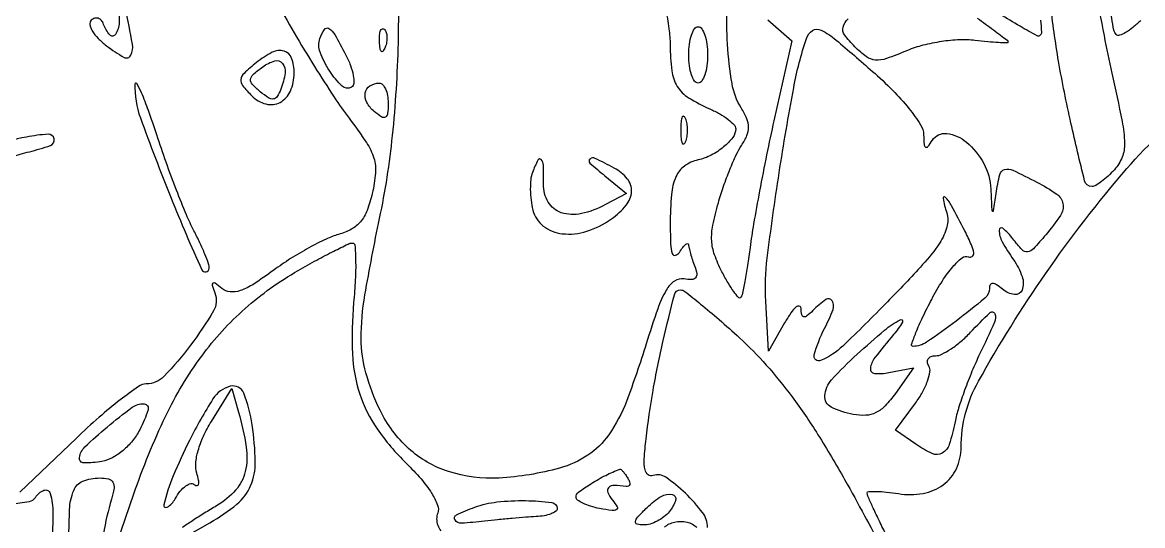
# Model space of a CAD drawing. Extents: x 4 to 800, y 0 to 528.
# Drawn here: x 180.1 to 299.3, y 150.9 to 204.5 of the extents above; entities that cross this region are included whole.
import ezdxf

# ---------------------------------------------------------------- set-up
doc = ezdxf.new("R2010")
doc.units = 0

msp = doc.modelspace()

# ---------------------------------------------------------------- linework, layer by layer
for points in [[(248.529739, 205.987829, -0.014714), (248.89655, 203.775687, -0.032664), (249.015313, 202.071861, 0.030412), (249.194887, 199.316979, 0.107844), (249.783259, 197.657653, 0.11441), (250.988051, 196.448135, 0.036407), (253.25, 195.251084, -0.025573), (254.303038, 194.72266, -0.034412), (255.192187, 194.133709, -0.036765), (255.828369, 193.567443, -0.194909), (256, 193.143884, -0.164006), (255.691336, 192.228177, -0.057425), (254.716577, 191.21273, -0.053582), (253.394438, 190.338826, -0.064732), (251.99657, 189.83219, 0.103208), (250.546804, 189.177597, 0.133645), (249.638489, 188.043456, 0.081616), (249.162934, 186.155006, 0.020959), (249.030626, 183, 0.009659), (249.071648, 180.876684, 0.068582), (249.251146, 179.864926, 0.400857), (249.575695, 179.689403, 0.184642), (250, 180, -0.019566), (250.374342, 180.532352, -0.0544), (250.689119, 180.863088, -0.18096), (250.883172, 180.932469, -0.403249), (250.984687, 180.831787, 0.050907), (251.029975, 180.470314, 0.01167), (251.182261, 179.873176, 0.011948), (251.391274, 179.190088, 0.011394), (251.635775, 178.506771, -0.049397), (251.847564, 177.734599, -0.22394), (251.725623, 177.296776, -0.216602), (251.305664, 177.103186, -0.046376), (250.485864, 177.174984, 0.203633), (249.485854, 176.949542, 0.105708), (248.610608, 175.984527, 0.047554), (247.69797, 173.999733, 0.009258), (246.466946, 170.252819, -0.016236), (244.367399, 164.150853, -0.061401), (242.482814, 160.587704, -0.094646), (240.265078, 158.42467, -0.078485), (237.259456, 157.055192, -0.054006), (230.815701, 155.995609, -0.091836), (225.415913, 156.691061, -0.106961), (221.183281, 159.139054, -0.095914), (218.142789, 163.205036, -0.04441), (216.640961, 167.169971, -0.067804), (216.135965, 170.808363, -0.043621), (216.532674, 175.482342, -0.009039), (218.091551, 183.590704, 0.026506), (219.471679, 192.422335, 0.019669), (220.090514, 202.281341, 0.019879), (219.931517, 211.97642, 0.030755)], [(294.269589, 208.192102, 0.003961), (295.205912, 203.051321, 0.008125), (296.036764, 199.041906, -0.005099), (297.127188, 193.935589, -0.04337), (297.392432, 191.608686, -0.100068), (297.132748, 190.119618, -0.09111), (296.311678, 188.791906, -0.021598), (295.634726, 188.105898, -0.026208), (294.941708, 187.526372, -0.02629), (294.320672, 187.109226, -0.135548), (293.925166, 187, -0.344698), (293.133207, 187.619592, -0.005086), (291.677631, 193.757351, -0.013031), (290.369969, 200.322242, -0.016099), (289.50972, 206.5, 0.010342)], [(207.033871, 206.798541, 0.007529), (208.988294, 203.363894, 0.006247), (211.168224, 199.767212, 0.006314), (213.248777, 196.521341, 0.016895), (214.83668, 194.280204, -0.015544), (216.690228, 191.679066, -0.072193), (217.480163, 190.018004, -0.095143), (217.655607, 188.43029, -0.03816), (217.314796, 186.262564, -0.03359), (216.75799, 184.458614, -0.08064), (216.05589, 183.253331, -0.094963), (215.088367, 182.449841, -0.060664), (213.728058, 181.902562, 0.044833), (212.396176, 181.41498, 0.015645), (210.576137, 180.486279, 0.015393), (208.62611, 179.333497, 0.017356), (206.829166, 178.105755, -0.014989), (204.690155, 176.629402, -0.058951), (203.254573, 175.924606, -0.108725), (202.189353, 175.793983, -0.15066), (201.306332, 176.160731, 0.013478), (200.602175, 176.713769, 0.310052), (200.359309, 176.722882, 0.340861), (200.279947, 176.505453, 0.014843), (200.564749, 175.691863, -0.228916), (200.402965, 173.762772, -0.028063), (197.980343, 170.143411, -0.028723), (195.156249, 166.81357, -0.205305), (193.258398, 166, 0.154277), (192.429032, 165.737857, 0.011454), (190.493151, 164.310937, 0.015041), (188.233137, 162.45259, 0.010822), (185.8204, 160.25), (179.789274, 154.5)], [(259.426194, 204.75), (261.963915, 202.5), (260.067047, 194, 0.004507), (259.293607, 190.380989, 0.003796), (258.538289, 186.535379, 0.00383), (257.902414, 183.014804, 0.010591), (257.526451, 180.524695, -0.005896), (257.253124, 178.5916, -0.008705), (256.963828, 176.902896, -0.00471), (256.683053, 175.492404, -0.145893), (256.515098, 175.181765, -0.436349), (256.291772, 175.190141, -0.021528), (255.782944, 175.835879, -0.023457), (255.182196, 176.75801, -0.013315), (254.5389, 177.924776, -0.033438), (253.745733, 179.747711, -0.072782), (253.445982, 181.239926, -0.063181), (253.566701, 182.884705, -0.020276), (254.149875, 185.267706, -0.013571), (254.708662, 187.026087, -0.012324), (255.378919, 188.809592, -0.012446), (256.057518, 190.375119, -0.038287), (256.621296, 191.381968, 0.045226), (257.191623, 192.434453, 0.104881), (257.36672, 193.310803, 0.09831), (257.175354, 194.218513, 0.036614), (256.574129, 195.381968, -0.095178), (255.606781, 197.949026, -0.028126), (255.125225, 202.141735, -0.021683), (255.065465, 206.190788, -0.405861)], [(288.449749, 204.699635, -0.009649), (288.543479, 203.424812, -0.211924), (288.413752, 203.083863, -0.334218), (288.074542, 203.034516, -0.005262), (286.265015, 204.049436, -0.01149), (284.132127, 205.341494, -0.007065)], [(299.113706, 204.669261, -0.025421), (298.28489, 203.920694, -0.040305), (297.497494, 203.378336, -0.048402), (296.849065, 203.084184, -0.286078), (296.501877, 203.16479, -0.151695), (296.249326, 203.644841, -0.003603), (295.800692, 206.167488, -0.0076)], [(281.717492, 204.90755, -0.00551), (283.436315, 203.65991, -0.001473), (284.911096, 202.557639, -0.235728), (285, 202.379545, -0.420398), (284.895792, 202.27751, -0.006368), (283.961356, 202.30911, -0.012681), (282.820053, 202.391312, -0.007519), (281.46419, 202.54422, 0.04382), (279.842249, 202.608734, 0.025147), (277.892914, 202.416867, 0.024931), (275.933008, 202.023153, 0.036937), (274.271466, 201.468959, -0.014992), (272.036261, 200.612797, -0.102354), (270.872527, 200.458503, -0.14145), (269.920174, 200.809616, -0.037804), (268.682471, 201.873084, -0.036232), (267.584099, 203.143319, -0.234523), (267.43707, 203.95216, -0.129831), (267.969535, 204.842218, -0.008907)], [(271.944994, 150.107821, -0.004711), (271.199792, 151.603181, -0.006798), (270.571342, 152.94051, -0.003825), (270.06684, 154.076151, -0.102964), (270, 154.397291, -0.397779), (270.15391, 154.560142, -0.018828), (270.977004, 154.575604, -0.022367), (272.050578, 154.507238, -0.013139), (273.32597, 154.334528, 0.084238), (275.937788, 154.353346, 0.11535), (278.091163, 155.276419, 0.125049), (279.496325, 156.988219, 0.110074), (280, 159.248396, -0.128377), (281.836826, 166.28451, -0.023778), (288.9859, 177.731597, -0.026538), (297.637452, 188.904955, -0.059245), (305.557839, 196.144357, 0.013673)], [(178.906112, 190.125105, -0.031098), (180.809577, 190.702265, 0.029271), (183.047192, 191.371832, 0.370027), (183.446867, 192.081828, 0.378748), (182.807959, 192.568131, 0.029468), (180.5, 192.260694, 0.028663), (176.689911, 191.293266, 0.004792)], [(190.118813, 149.032236), (191.936083, 154.314221, -0.028494), (195.304154, 162.546827, -0.047347), (199.155669, 168.973087, -0.053293), (203.77081, 174.016944, -0.05067), (209.422164, 178.068715, -0.0055), (211.419355, 179.185238, -0.007855), (213.217646, 180.128436, -0.004717), (214.743402, 180.880402, -0.109257), (215.212375, 180.990616, -0.398669), (215.472391, 180.75054, -0.01189), (215.541533, 179.134388, -0.01758), (215.508443, 177.089391, -0.010444), (215.332558, 174.658363, 0.034609), (215.201728, 169.190367, 0.067971), (215.983598, 164.91796, 0.073401), (217.827737, 161.226246, 0.046906), (220.93612, 157.562377, -0.021119), (222.502282, 155.898214, -0.037449), (223.623597, 154.385789, -0.045898), (224.269204, 153.119159, -0.188708), (224.274802, 152.273739, 0.096482), (224.163969, 151.643357, 0.080107), (224.284889, 150.971999, 0.078852), (224.613834, 150.363309, 0.088604)], [(253, 150.748478, 0.163603), (252.474062, 152.312814, 0.040072), (250.639678, 154.367683, 0.038463), (248.553005, 156.072551, 0.239466), (247.226799, 156.256831, -0.248255), (246.676965, 156.342554, -0.185572), (246.344154, 156.870466, -0.064755), (246.265934, 158.050434, -0.012907), (246.453976, 160.158933, -0.014956), (247.204607, 165.311257, -0.013296), (248.286655, 170.617241, -0.005416), (249.472393, 175.492256, -0.342908), (250.125689, 176, -0.167275), (250.583278, 175.842507, -0.00452), (252.268651, 174.501763, -0.008919), (254.229224, 172.854146, -0.005937), (256.419454, 170.899619, -0.026787), (259.254648, 168.015073, -0.021278), (262.003789, 164.620032, -0.018903), (264.754467, 160.602025, -0.012765), (267.596016, 155.828927, -0.003798), (269.716637, 151.982443, -0.006228), (271.446514, 148.690264, -0.001603)], [(196.077766, 148.985037), (200.03996, 151.242519, 0.043667), (202.898893, 153.220162, 0.118418), (204.366136, 155.180093, 0.107183), (204.862584, 157.715924, 0.032168), (204.528493, 161.658559, 0.05674), (203.626255, 165.020262, 0.376143), (202.203112, 165.753378, 0.193544), (200.357482, 164.418353, 0.023789), (197.858447, 159.99897, 0.018688), (196.133342, 156.234511, 0.03812), (195.123216, 153.146348, 0.674725), (195.48889, 152.883299, 0.125775), (196.337405, 153.781364, -0.040623), (196.882364, 154.598803, -0.069815), (197.473433, 155.163052, -0.105493), (198.013568, 155.399467, -0.245318), (198.426197, 155.281364, 0.197465), (198.672976, 155.185651, 0.359807), (198.826751, 155.31801, 0.092908), (198.819395, 155.779156, 0.023969), (198.635124, 156.50335, -0.097504), (198.526351, 157.558774, -0.045835), (198.777377, 158.91287, -0.039862), (199.340348, 160.433433, -0.030019), (200.186397, 162.00335), (202.351002, 165.5), (203.075821, 163, -0.032666), (203.893452, 159.289353, -0.095559), (203.791833, 156.682884, -0.124838), (202.770801, 154.711558, -0.077539), (200.75, 153.044598, 0.004991), (199.432415, 152.245898, 0.005344), (198.160938, 151.438746, 0.005083), (197.083222, 150.722638, 0.02494)], [(185, 147.833333, -0.009546), (185.091731, 152.637637, -0.086232), (185.528617, 154.685151, -0.204669), (186.500964, 155.656285, -0.095542), (188.283298, 156, -0.055044), (189.237525, 155.894632, -0.211702), (189.706147, 155.54776, -0.16967), (189.823078, 154.905976, -0.033648), (189.560703, 153.75, 0.060723), (188.290094, 146.310661, 0.03365)], [(178.767247, 153.228513, 0.0181), (180.814918, 153.502525, 0.215234), (181.462311, 153.939018, -0.163261), (182.368103, 154.69203, -0.440805), (183.032343, 154.36254, -0.073157), (183.315918, 152.257489, -0.011075), (183.169842, 148, 0.010009)], [(248.408024, 150.777729, -0.124639), (249.486199, 151.309969, -0.107945), (250.818845, 151.303968, -0.142411), (251.878145, 150.721855, 0.022628)]]:
    msp.add_lwpolyline(points, format="xyb")
for points in [[(190.339695, 206.75, -0.028122), (190.369039, 204.430365, -0.133595), (189.968812, 203.177471, -0.499034), (189.371982, 203.135485, -0.093334), (188.720238, 204.25, 0.087889), (188.483527, 204.665011, 0.141111), (188.148808, 204.89241, 0.155562), (187.76889, 204.895345, 0.113684), (187.401845, 204.681607, 0.25845), (187.255566, 204.226907, 0.086176), (187.515002, 203.55103, 0.059991), (188.125021, 202.762224, 0.036128), (189.01494, 201.980983, 0.032863), (190.895472, 200.742106, 0.429222), (191.614206, 200.959762, 0.161827), (191.787068, 202.143646, 0.008287), (191.035581, 206, 0.000573), (190.392094, 209.016404, 0.134977), (190.262553, 209.265438, 0.705725), (190.174075, 209.22737, 0.001062)], [(253, 201, -0.031626), (252.927234, 199.850749, -0.048861), (252.70625, 198.88125, -0.06271), (252.384262, 198.209557, -0.254951), (252, 198, -0.254951), (251.615738, 198.209557, -0.06271), (251.29375, 198.88125, -0.048861), (251.072766, 199.850749, -0.031626), (251, 201, -0.031626), (251.072766, 202.149251, -0.048861), (251.29375, 203.11875, -0.06271), (251.615738, 203.790443, -0.254951), (252, 204, -0.254951), (252.384262, 203.790443, -0.06271), (252.70625, 203.11875, -0.048861), (252.927234, 202.149251, -0.031626)], [(214.470653, 201.056751, -0.029662), (214.989088, 199.889388, -0.044707), (215.285034, 198.817058, -0.054665), (215.34466, 197.975145, -0.249679), (215.105717, 197.565337, -0.343251), (214.103903, 197.673677, -0.05651), (212.781079, 199.280136, -0.053284), (211.762917, 201.28699, -0.174985), (211.738666, 202.75, -0.065742), (212.215594, 203.709758, -0.403232), (212.70626, 203.815232, -0.125633), (213.323344, 203.17373, -0.009699)], [(218.683114, 201.8125, -0.054073), (218.461564, 201.395823, -0.470617), (218.279315, 201.37858, -0.168741), (218.137993, 201.670344, -0.018894), (218.078947, 202.416667, -0.028489), (218.089945, 203.112848, -0.077125), (218.200665, 203.592839, -0.208169), (218.385309, 203.77538, -0.296942), (218.604167, 203.729167, -0.126455), (218.797407, 203.402231, -0.060344), (218.876576, 202.916927, -0.05415), (218.839148, 202.359369, -0.051402)], [(270.558334, 199.25, -0.017881), (272.69517, 197.236464, -0.025156), (274.439525, 195.283503, -0.025824), (275.675456, 193.578023, -0.141304), (276.002694, 192.5, 0.013459), (276.044617, 191.475108, 0.240684), (276.209132, 191.200768, 0.385599), (276.457201, 191.245353, 0.023161), (276.92997, 191.920929, -0.293201), (278.474667, 192.6408, -0.14129), (280.557724, 191.722939, -0.09728), (282.408624, 189.439185, -0.110634), (283.149832, 186.726947, 0.000853), (283.254188, 184.559246, 0.208217), (283.339281, 184.387658, 0.584211), (283.434486, 184.423233, 0.001347), (283.716254, 186.25, -0.020999), (284.111153, 188.277782, -0.271681), (284.62382, 188.811925, -0.180874), (285.486305, 188.740587, -0.009212), (288.04966, 187.47432, -0.031896), (290.166877, 186.202257, -0.202238), (290.827032, 185.165289, -0.191615), (290.563377, 183.933262, -0.028314), (289.000666, 181.860784, -0.012218), (287.683449, 180.380345, -0.176785), (287.067156, 180.067843, -0.238957), (286.490039, 180.278366, -0.023449), (285.500666, 181.44113, 0.053651), (284.430564, 182.555102, 0.646224), (284.034911, 182.364395, 0.12041), (284.373924, 181.117416, 0.02648), (285.557933, 179.220752, -0.066892), (286.488574, 177.421873, -0.175096), (286.48451, 175.988639, -0.355435), (285.680775, 175.508749, -0.137857), (284.410972, 176.073886, 0.026605), (283.767476, 176.552524, 0.132374), (283.344162, 176.694269, 0.296405), (283.096261, 176.553507, 0.120089), (283, 176.158496, -0.223141), (282.510058, 175.115329, -0.010989), (279.452242, 172.689562, -0.013267), (276.319404, 170.442891, -0.150011), (274.876429, 170, -0.51256), (274.72607, 170.209061, -0.01342), (275.18672, 171.468579, -0.017461), (275.892307, 173.081483, -0.009693), (276.858564, 174.999416, -0.019797), (278.007286, 176.979638, -0.036594), (279.115211, 178.472678, -0.044667), (280.089034, 179.416898, -0.265763), (280.76179, 179.526277, 0.243137), (281.176034, 179.57567, 0.285222), (281.334659, 179.931437, 0.070363), (281.089556, 180.794291, 0.01329), (280.384614, 182.276861, 0.005751), (278.979127, 184.963892, 0.07271), (278.299861, 185.878898, 0.74218), (278.065948, 185.754157, 0.025578), (278.454948, 184.212861, -0.141825), (278.480161, 182.693763, -0.080656), (277.714586, 181.007303, -0.039212), (275.895742, 178.690096, -0.007167), (272.145383, 174.729986, -0.009273), (267.392948, 170.031273, -0.090763), (265.042467, 168.490846, -0.623613), (264.360681, 169.084122, -0.054241), (265.451944, 171.90707, 0.026799), (266.361581, 173.92412, 0.243236), (266.261548, 174.854319, 0.424458), (265.592727, 174.978542, 0.041578), (264.2, 173.8, -0.023885), (263.580424, 173.236951, -0.225935), (263.241659, 173.152083, -0.306991), (263.031329, 173.366344, -0.038223), (262.959962, 174.05, 0.34344), (262.769888, 174.280655, 0.240689), (262.429384, 174.192813, 0.06196), (261.871903, 173.559968, 0.02009), (261.209962, 172.5), (259.5, 169.5), (259.196211, 174.794105, -0.045731), (259.352818, 179.387841, -0.007017), (260.62531, 188.449678, -0.007728), (262.170042, 197.502862, -0.033939), (263.52277, 202.75, -0.17398), (264.180307, 203.589103, -0.261539), (265.086723, 203.634456, -0.059986), (266.681878, 202.586046, -0.004665)], [(204.982953, 200.18728, 0.017613), (203.66566, 199.041492, 0.171515), (203.329693, 198.396113, 0.207125), (203.508051, 197.747187, 0.027181), (204.484735, 196.658122, 0.13051), (205.990795, 195.78408, 0.191221), (207.495737, 195.952712, 0.169523), (208.602966, 197.152076, 0.102765), (209, 199.063428, 0.085524), (208.725365, 200.657283, 0.243851), (207.927214, 201.402574, 0.187582), (206.667896, 201.278689, 0.052985)], [(207.582497, 197.354387, -0.046094), (207.19644, 196.572294, -0.228177), (206.794867, 196.314065, -0.178427), (206.271665, 196.436757, -0.027318), (205.397867, 197.084763, -0.029774), (204.545427, 197.88249, -0.216616), (204.367089, 198.399148, -0.190903), (204.629533, 198.913846, -0.022659), (205.648163, 199.731998, -0.086456), (206.924421, 200.362553, -0.302296), (207.758409, 200.103914, -0.211902), (208.038519, 199.073104, -0.053579)], [(192.044741, 197.90655, 0.094589), (192.627974, 194.304994, 0.008586), (195.90386, 185.766291, 0.010267), (199.15988, 178.150975, 0.784878), (199.955804, 178.29966, 0.099466), (199.886921, 178.777841, 0.011281), (199.49589, 179.80452, 0.013294), (198.96509, 181.01565, 0.010445), (198.328077, 182.29966, -0.021338), (197.533002, 183.993978, -0.006544), (196.476551, 186.61615, -0.006536), (195.369666, 189.585299, -0.007114), (194.372818, 192.5, 0.006804), (193.491689, 195.08157, 0.016022), (192.747069, 196.975674, 0.033823), (192.242577, 197.958521, 0.74909)], [(219, 195.877555, -0.021696), (218.95125, 194.754609, -0.241254), (218.720171, 194.386223, -0.286403), (218.319179, 194.394552, -0.028529), (217.51101, 194.990862, -0.097855), (216.727641, 195.953697, -0.168579), (216.570968, 196.963819, -0.207864), (217.070573, 197.709942, -0.143695), (218.059017, 198, -0.210101), (218.418824, 197.841826, -0.081462), (218.723586, 197.376532, -0.062031), (218.930969, 196.69012, -0.042401)], [(250.157895, 193, 0.017491), (250.189089, 192.10856, 0.078554), (250.306058, 191.601562, 0.447206), (250.474999, 191.540618, 0.174857), (250.662281, 191.75, 0.057986), (250.818615, 192.320008, 0.037979), (250.87034, 193, 0.037979), (250.818615, 193.679992, 0.057986), (250.662281, 194.25, 0.174857), (250.474999, 194.459382, 0.447206), (250.306058, 194.398438, 0.078554), (250.189089, 193.89144, 0.017491)], [(234.360768, 188.497764, 0.066995), (234.182805, 187.746567, 0.027866), (234.137794, 186.703092, 0.026957), (234.213645, 185.564313, 0.031384), (234.411205, 184.497764, 0.16808), (235.521085, 182.799843, 0.137555), (237.54199, 181.979975, 0.106678), (240.137119, 182.241775, 0.074618), (242.777494, 183.556704, 0.068003), (244.339457, 185.00254, 0.160083), (244.908088, 186.465476, 0.187769), (244.462091, 187.820538, 0.097865), (243.065741, 188.964816, 0.010278), (241.042867, 189.994508, 0.295289), (240.489613, 189.925565, 0.456345), (240.482625, 189.497564, 0.012558), (242.079268, 188.136896), (244.380103, 186.273793), (242.138467, 185.074105, -0.067376), (239.570509, 184.116748, -0.13603), (237.43048, 184.219767, -0.18234), (236.044242, 185.338976, -0.137149), (235.539421, 187.25, 0.01), (235.527916, 189.280947, 0.184879), (235.28699, 189.864917, 0.521988), (234.937569, 189.812717, 0.023487)], [(281.966933, 169.167694, 0.014084), (281.149579, 167.34676, 0.011056), (280.363689, 165.330335, 0.011212), (279.716042, 163.421494, 0.026827), (279.344665, 161.973324, -0.027644), (278.725978, 159.57706, -0.188313), (277.971975, 158.645054, -0.241322), (276.909578, 158.597502, -0.04557), (275.170864, 159.592876), (273.015793, 161.102346), (275.125668, 163.956105, 0.031447), (275.88369, 165.128981, 0.040712), (276.416961, 166.293249, 0.045792), (276.679203, 167.292652, 0.181626), (276.558755, 167.904932, -0.104414), (276.408559, 168.322216, -0.179725), (276.487529, 168.678324, -0.164881), (276.788981, 168.917197, -0.086029), (277.266669, 169, 0.116812), (277.95435, 169.162882, 0.031172), (278.933437, 169.733217, 0.029836), (279.996866, 170.540707, 0.026884), (280.996296, 171.496057, -0.012486), (283.050273, 173.575826, -0.52778), (283.56792, 173.468423, -0.207617), (283.554901, 172.567435, -0.006552)], [(272.807092, 171.25, 0.012239), (270.809183, 168.804962, 0.135736), (270.333147, 167.649502, 0.429386), (270.772567, 167.117288, 0.064674), (272.315897, 167.209557), (274.929044, 167.709092), (272.991499, 164.988061, -0.035422), (271.918083, 163.686395, -0.087107), (270.924877, 162.952119, -0.101968), (269.842546, 162.664648, -0.061392), (268.512199, 162.752917, -0.067684), (266.16703, 163.540624, -0.302895), (265.47845, 164.733914, -0.169863), (266.202117, 166.439048, -0.024314), (268.928249, 169.159192, -0.008479), (271.846157, 171.711811, -0.051893), (273.497578, 172.836945, -0.751379), (273.743303, 172.586763, -0.049345)], [(192.56408, 161.123918, -0.051131), (191.791186, 159.942742, -0.048412), (190.781745, 158.918958, -0.050901), (189.655904, 158.158621, -0.075994), (188.5384, 157.76259, -0.050965), (186.624253, 157.595559, -0.453331), (186.140254, 158.164672, -0.166663), (186.727789, 159.302152, -0.016057), (189.076725, 161.411106, -0.016103), (191.747169, 163.515082, -0.181264), (193.023205, 163.877136, -0.484212), (193.448307, 163.237755, -0.040554)], [(244.515313, 155.975223, -0.051817), (244.700587, 155.59171, -0.140879), (244.720467, 155.293539, -0.239867), (244.583307, 155.125368, -0.148011), (244.32433, 155.093644, 0.037294), (243.081706, 155.215117, 0.206544), (242.473191, 154.96891, 0.309662), (242.379594, 154.449763, 0.067729), (242.8863, 153.637, -0.038957), (243.375188, 152.944683, -0.404506), (243.302333, 152.636021, -0.178976), (242.838339, 152.534195, -0.012679), (241.508745, 152.753577, -0.026433), (240.547782, 152.990511, -0.038736), (239.736944, 153.306895, -0.044006), (239.160132, 153.650628, -0.240859), (239, 153.963763, -0.238164), (239.259917, 154.478479, -0.017842), (240.59405, 155.39098, -0.024437), (242.165358, 156.280953, -0.031486), (243.690983, 156.93232, -0.286988), (243.796951, 156.908803, -0.020616), (244.01191, 156.679091, -0.023949), (244.258765, 156.363062, -0.015416)], [(248.926114, 152.410972, -0.05667), (248.363495, 151.87101, -0.043436), (247.64304, 151.414473, -0.044528), (246.882584, 151.102772, -0.075142), (246.20259, 151, -0.061137), (245.495602, 151.086771, -0.400262), (245.321446, 151.361439, -0.139876), (245.572201, 151.849839, -0.01176), (246.575035, 152.872122, -0.054277), (248.064341, 154.035238, -0.189281), (249.242488, 154.250174, -0.449642), (249.601929, 153.639508, -0.095189)], [(236.998604, 152.75, -0.2468), (236.843647, 152.453853, -0.059774), (236.338652, 152.187476, -0.047633), (235.611752, 151.98568, -0.0315), (234.75, 151.888217, 0.006793), (233.659842, 151.819198, 0.002915), (232.20625, 151.698797, 0.002883), (230.658943, 151.55255, 0.0038), (229.25, 151.400354, -0.015133), (226.809466, 151.192552, -0.26278), (226.119667, 151.533679, -0.461515), (226.265509, 152.066474, -0.021133), (228.23524, 152.891317, -0.06143), (230.589134, 153.446457, -0.031266), (233.630754, 153.587652, -0.024458), (236.41181, 153.406541, -0.380689)]]:
    msp.add_lwpolyline(points, format="xyb", close=True)

doc.saveas('drawing.dxf')
